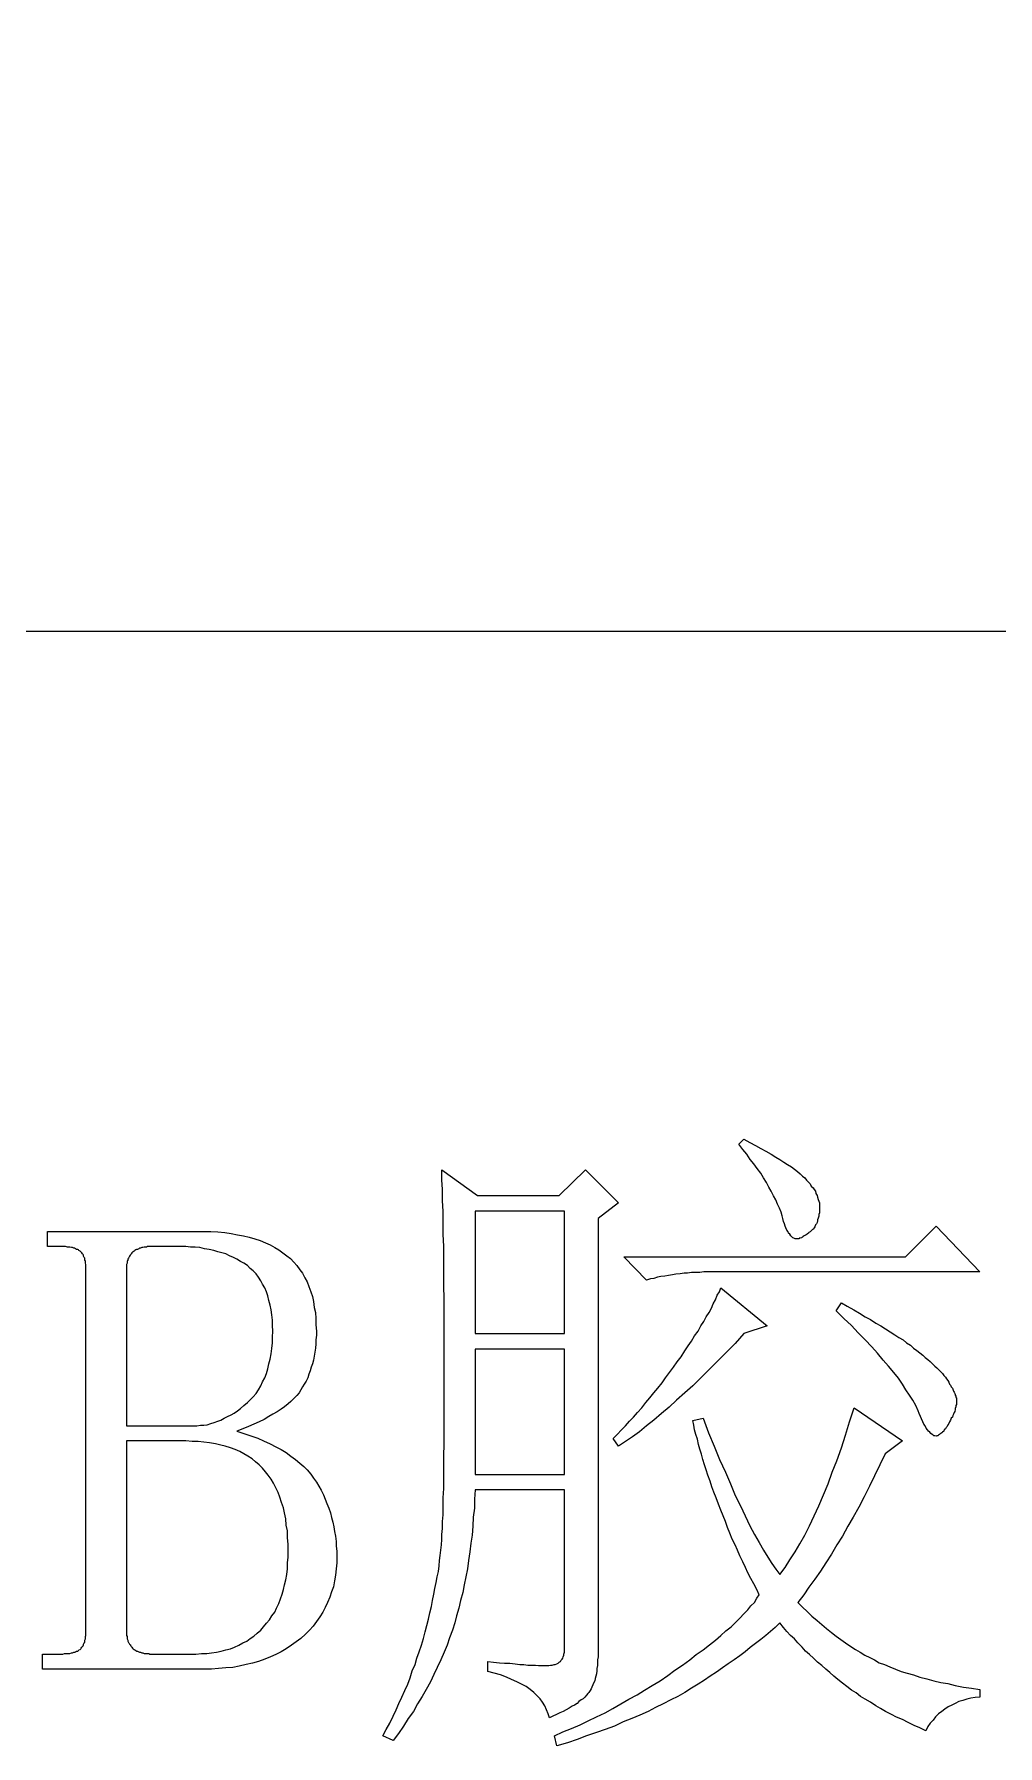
# Model space of a CAD drawing. Extents: x -325 to 325, y -324 to 275.
# Drawn here: x -3.2 to 38.9, y -323.7 to -248.9 of the extents above; entities that cross this region are included whole.
import ezdxf

# ---------------------------------------------------------------- set-up
doc = ezdxf.new("R2010")
doc.units = 0
doc.header["$MEASUREMENT"] = 0
doc.layers.get('0').update_dxf_attribs({"linetype": 'CONTINUOUS'})

msp = doc.modelspace()

# ---------------------------------------------------------------- linework, layer by layer
msp.add_lwpolyline([(-324.99998, 272.999941, -0.414214), (-322.99998, 274.999941), (-322.99998, 274.999941), (323.00002, 274.999941), (323.00002, 274.999941, -0.414214), (325.00002, 272.999941), (325.00002, 272.999941), (325.00002, -273.000059), (325.00002, -273.000059, -0.414214), (323.00002, -275.000059), (323.00002, -275.000059), (-322.99998, -275.000059), (-322.99998, -275.000059, -0.414214), (-324.99998, -273.000059), (-324.99998, -273.000059), (-324.99998, 272.999941)], format="xyb")
for points in [[(27.796526, -297.20584), (28.0505, -297.358848), (28.0505, -297.358848), (28.304536, -297.48582), (28.304536, -297.48582), (28.532524, -297.612813), (28.532524, -297.612813), (28.761526, -297.739824), (28.761526, -297.739824), (28.989512, -297.866816), (28.989512, -297.866816), (29.19354, -297.993848), (29.19354, -297.993848), (29.370505, -298.094844), (29.370505, -298.094844), (29.548545, -298.221836), (29.548545, -298.221836), (29.70155, -298.323848), (29.70155, -298.323848), (29.878516, -298.424844), (29.878516, -298.424844), (30.005532, -298.526816), (30.005532, -298.526816), (30.132551, -298.628828), (30.132551, -298.628828), (30.259509, -298.729844), (30.259509, -298.729844), (30.361553, -298.831816), (30.361553, -298.831816), (30.463535, -298.907813), (30.463535, -298.907813), (30.539531, -299.009824), (30.539531, -299.009824), (30.615527, -299.08582), (30.615527, -299.08582), (30.691523, -299.161816), (30.691523, -299.161816), (30.742544, -299.263828), (30.742544, -299.263828), (30.81854, -299.339824), (30.81854, -299.339824), (30.869502, -299.41582), (30.869502, -299.41582), (30.920525, -299.491816), (30.920525, -299.491816), (30.945498, -299.593828), (30.945498, -299.593828), (30.996521, -299.669824), (30.996521, -299.669824), (31.021494, -299.74582), (31.021494, -299.74582), (31.047542, -299.847832), (31.047542, -299.847832), (31.072517, -299.923828), (31.072517, -299.923828), (31.098503, -299.999824), (31.098503, -299.999824), (31.098503, -300.101816), (31.098503, -300.101816), (31.098503, -300.177852), (31.098503, -300.177852), (31.098503, -300.253848), (31.098503, -300.253848), (31.098503, -300.35582), (31.098503, -300.35582), (31.098503, -300.431816), (31.098503, -300.431816), (31.072517, -300.507852), (31.072517, -300.507852), (31.072517, -300.583848), (31.072517, -300.583848), (31.047542, -300.66082), (31.047542, -300.66082), (31.021494, -300.736836), (31.021494, -300.736836), (31.021494, -300.787832), (31.021494, -300.787832), (30.996521, -300.863828), (30.996521, -300.863828), (30.971545, -300.914824), (30.971545, -300.914824), (30.920525, -300.964824), (30.920525, -300.964824), (30.894536, -301.041836), (30.894536, -301.041836), (30.869502, -301.091816), (30.869502, -301.091816), (30.81854, -301.142832), (30.81854, -301.142832), (30.793506, -301.168828), (30.793506, -301.168828), (30.742544, -301.218828), (30.742544, -301.218828), (30.691523, -301.269824), (30.691523, -301.269824), (30.6405, -301.29582), (30.6405, -301.29582), (30.615527, -301.32082), (30.615527, -301.32082), (30.564504, -301.371836), (30.564504, -301.371836), (30.513542, -301.396816), (30.513542, -301.396816), (30.463535, -301.422832), (30.463535, -301.422832), (30.437549, -301.447832), (30.437549, -301.447832), (30.386526, -301.472852), (30.386526, -301.472852), (30.361553, -301.498828), (30.361553, -301.498828), (30.336519, -301.498828), (30.336519, -301.498828), (30.31053, -301.523828), (30.31053, -301.523828), (30.259509, -301.549824), (30.259509, -301.549824), (30.234534, -301.549824), (30.234534, -301.549824), (30.2095, -301.549824), (30.2095, -301.549824), (30.2095, -301.574824), (30.2095, -301.574824), (30.183513, -301.574824), (30.183513, -301.574824), (30.158538, -301.574824), (30.158538, -301.574824), (30.082542, -301.574824), (30.082542, -301.574824), (30.031521, -301.574824), (30.031521, -301.574824), (29.9805, -301.549824), (29.9805, -301.549824), (29.929536, -301.523828), (29.929536, -301.523828), (29.878516, -301.472852), (29.878516, -301.472852), (29.853542, -301.447832), (29.853542, -301.447832), (29.80252, -301.371836), (29.80252, -301.371836), (29.751499, -301.32082), (29.751499, -301.32082), (29.726523, -301.269824), (29.726523, -301.269824), (29.675503, -301.193828), (29.675503, -301.193828), (29.624541, -301.091816), (29.624541, -301.091816), (29.599507, -301.01582), (29.599507, -301.01582), (29.574531, -300.914824), (29.574531, -300.914824), (29.523511, -300.812832), (29.523511, -300.812832), (29.497522, -300.68582), (29.497522, -300.68582), (29.472549, -300.558828), (29.472549, -300.558828), (29.421526, -300.406836), (29.421526, -300.406836), (29.345532, -300.228828), (29.345532, -300.228828), (29.269536, -300.05082), (29.269536, -300.05082), (29.19354, -299.872813), (29.19354, -299.872813), (29.091497, -299.694844), (29.091497, -299.694844), (28.989512, -299.491816), (28.989512, -299.491816), (28.888542, -299.313848), (28.888542, -299.313848), (28.786499, -299.11082), (28.786499, -299.11082), (28.659541, -298.907813), (28.659541, -298.907813), (28.532524, -298.704824), (28.532524, -298.704824), (28.380532, -298.501816), (28.380532, -298.501816), (28.227527, -298.297832), (28.227527, -298.297832), (28.075535, -298.094844), (28.075535, -298.094844), (27.923542, -297.866816), (27.923542, -297.866816), (27.745503, -297.662832), (27.745503, -297.662832), (27.567524, -297.434844), (27.567524, -297.434844), (27.796526, -297.20584)], [(11.997509, -323.316816), (12.14953, -323.037832), (12.14953, -323.037832), (12.302535, -322.758828), (12.302535, -322.758828), (12.454528, -322.453828), (12.454528, -322.453828), (12.581515, -322.173828), (12.581515, -322.173828), (12.708533, -321.894824), (12.708533, -321.894824), (12.83552, -321.61582), (12.83552, -321.61582), (12.962509, -321.33582), (12.962509, -321.33582), (13.089525, -321.056816), (13.089525, -321.056816), (13.191509, -320.776816), (13.191509, -320.776816), (13.292509, -320.472832), (13.292509, -320.472832), (13.419526, -320.192813), (13.419526, -320.192813), (13.495522, -319.913828), (13.495522, -319.913828), (13.597535, -319.633809), (13.597535, -319.633809), (13.699519, -319.354824), (13.699519, -319.354824), (13.775515, -319.049844), (13.775515, -319.049844), (13.851511, -318.77082), (13.851511, -318.77082), (13.927537, -318.49084), (13.927537, -318.49084), (14.003533, -318.211816), (14.003533, -318.211816), (14.054525, -317.932813), (14.054525, -317.932813), (14.130521, -317.652813), (14.130521, -317.652813), (14.181512, -317.398809), (14.181512, -317.398809), (14.232534, -317.119844), (14.232534, -317.119844), (14.283525, -316.86584), (14.283525, -316.86584), (14.334518, -316.611836), (14.334518, -316.611836), (14.384526, -316.357813), (14.384526, -316.357813), (14.435518, -316.128828), (14.435518, -316.128828), (14.461534, -315.874824), (14.461534, -315.874824), (14.486509, -315.646836), (14.486509, -315.646836), (14.511514, -315.417832), (14.511514, -315.417832), (14.537531, -315.188828), (14.537531, -315.188828), (14.562535, -314.96084), (14.562535, -314.96084), (14.588523, -314.731836), (14.588523, -314.731836), (14.588523, -314.503828), (14.588523, -314.503828), (14.613527, -314.249805), (14.613527, -314.249805), (14.613527, -313.944824), (14.613527, -313.944824), (14.638531, -313.639824), (14.638531, -313.639824), (14.638531, -313.283828), (14.638531, -313.283828), (14.638531, -312.902832), (14.638531, -312.902832), (14.664519, -312.496816), (14.664519, -312.496816), (14.664519, -312.039824), (14.664519, -312.039824), (14.664519, -311.582832), (14.664519, -311.582832), (14.664519, -311.074824), (14.664519, -311.074824), (14.689523, -310.54082), (14.689523, -310.54082), (14.689523, -309.981816), (14.689523, -309.981816), (14.689523, -309.397813), (14.689523, -309.397813), (14.689523, -308.788828), (14.689523, -308.788828), (14.689523, -308.127813), (14.689523, -308.127813), (14.689523, -307.467813), (14.689523, -307.467813), (14.689523, -306.781836), (14.689523, -306.781836), (14.689523, -306.09584), (14.689523, -306.09584), (14.689523, -305.46084), (14.689523, -305.46084), (14.689523, -304.82584), (14.689523, -304.82584), (14.689523, -304.216836), (14.689523, -304.216836), (14.664519, -303.606836), (14.664519, -303.606836), (14.664519, -303.022832), (14.664519, -303.022832), (14.664519, -302.463828), (14.664519, -302.463828), (14.664519, -301.904824), (14.664519, -301.904824), (14.638531, -301.371836), (14.638531, -301.371836), (14.638531, -300.863828), (14.638531, -300.863828), (14.638531, -300.38082), (14.638531, -300.38082), (14.613527, -299.898828), (14.613527, -299.898828), (14.613527, -299.41582), (14.613527, -299.41582), (14.588523, -298.983848), (14.588523, -298.983848), (14.588523, -298.551836), (14.588523, -298.551836), (16.137529, -299.669824), (16.137529, -299.669824), (19.718546, -299.669824), (19.718546, -299.669824), (20.861526, -298.551836), (20.861526, -298.551836), (22.3095, -299.999824), (22.3095, -299.999824), (21.420498, -300.68582), (21.420498, -300.68582), (21.420498, -319.73582), (21.420498, -319.73582), (21.420498, -319.862813), (21.420498, -319.862813), (21.395522, -319.989824), (21.395522, -319.989824), (21.395522, -320.116816), (21.395522, -320.116816), (21.395522, -320.243828), (21.395522, -320.243828), (21.369536, -320.37082), (21.369536, -320.37082), (21.369536, -320.472832), (21.369536, -320.472832), (21.344502, -320.599824), (21.344502, -320.599824), (21.319526, -320.70082), (21.319526, -320.70082), (21.29354, -320.802832), (21.29354, -320.802832), (21.268506, -320.903828), (21.268506, -320.903828), (21.217544, -321.00582), (21.217544, -321.00582), (21.19251, -321.081816), (21.19251, -321.081816), (21.141548, -321.183828), (21.141548, -321.183828), (21.1155, -321.259824), (21.1155, -321.259824), (21.065552, -321.33582), (21.065552, -321.33582), (21.014531, -321.411816), (21.014531, -321.411816), (20.963508, -321.462832), (20.963508, -321.462832), (20.912546, -321.538828), (20.912546, -321.538828), (20.83655, -321.61582), (20.83655, -321.61582), (20.760496, -321.691816), (20.760496, -321.691816), (20.6845, -321.742832), (20.6845, -321.742832), (20.582515, -321.818828), (20.582515, -321.818828), (20.506521, -321.894824), (20.506521, -321.894824), (20.379502, -321.97082), (20.379502, -321.97082), (20.277518, -322.021816), (20.277518, -322.021816), (20.150502, -322.097832), (20.150502, -322.097832), (20.023544, -322.173828), (20.023544, -322.173828), (19.896526, -322.25082), (19.896526, -322.25082), (19.744534, -322.30082), (19.744534, -322.30082), (19.591528, -322.377832), (19.591528, -322.377832), (19.439537, -322.453828), (19.439537, -322.453828), (19.287545, -322.529824), (19.287545, -322.529824), (19.236523, -322.351816), (19.236523, -322.351816), (19.160527, -322.173828), (19.160527, -322.173828), (19.083518, -321.996836), (19.083518, -321.996836), (18.982549, -321.843828), (18.982549, -321.843828), (18.880505, -321.691816), (18.880505, -321.691816), (18.753547, -321.564824), (18.753547, -321.564824), (18.601495, -321.411816), (18.601495, -321.411816), (18.44855, -321.284824), (18.44855, -321.284824), (18.271525, -321.157813), (18.271525, -321.157813), (18.067498, -321.056816), (18.067498, -321.056816), (17.864543, -320.954824), (17.864543, -320.954824), (17.636497, -320.853828), (17.636497, -320.853828), (17.407495, -320.751816), (17.407495, -320.751816), (17.153521, -320.649824), (17.153521, -320.649824), (16.87451, -320.573828), (16.87451, -320.573828), (16.594518, -320.497832), (16.594518, -320.497832), (16.594518, -320.06582), (16.594518, -320.06582), (16.848523, -320.091816), (16.848523, -320.091816), (17.102499, -320.116816), (17.102499, -320.116816), (17.331499, -320.141816), (17.331499, -320.141816), (17.559547, -320.141816), (17.559547, -320.141816), (17.788549, -320.167832), (17.788549, -320.167832), (17.991501, -320.192813), (17.991501, -320.192813), (18.169541, -320.192813), (18.169541, -320.192813), (18.347521, -320.218828), (18.347521, -320.218828), (18.499512, -320.218828), (18.499512, -320.218828), (18.677551, -320.218828), (18.677551, -320.218828), (18.804509, -320.243828), (18.804509, -320.243828), (18.931527, -320.243828), (18.931527, -320.243828), (19.058544, -320.243828), (19.058544, -320.243828), (19.160527, -320.243828), (19.160527, -320.243828), (19.261498, -320.243828), (19.261498, -320.243828), (19.337494, -320.218828), (19.337494, -320.218828), (19.414503, -320.218828), (19.414503, -320.218828), (19.490499, -320.192813), (19.490499, -320.192813), (19.541521, -320.192813), (19.541521, -320.192813), (19.617517, -320.167832), (19.617517, -320.167832), (19.668538, -320.141816), (19.668538, -320.141816), (19.718546, -320.091816), (19.718546, -320.091816), (19.769508, -320.06582), (19.769508, -320.06582), (19.795496, -320.014844), (19.795496, -320.014844), (19.845504, -319.964824), (19.845504, -319.964824), (19.871552, -319.913828), (19.871552, -319.913828), (19.896526, -319.862813), (19.896526, -319.862813), (19.922513, -319.786816), (19.922513, -319.786816), (19.922513, -319.73582), (19.922513, -319.73582), (19.947548, -319.659824), (19.947548, -319.659824), (19.947548, -319.583828), (19.947548, -319.583828), (19.947548, -319.506816), (19.947548, -319.506816), (19.947548, -312.547832), (19.947548, -312.547832), (16.035516, -312.547832), (16.035516, -312.547832), (16.010511, -312.953828), (16.010511, -312.953828), (16.010511, -313.36084), (16.010511, -313.36084), (15.95952, -313.741836), (15.95952, -313.741836), (15.934515, -314.147832), (15.934515, -314.147832), (15.908528, -314.528828), (15.908528, -314.528828), (15.858519, -314.884805), (15.858519, -314.884805), (15.807528, -315.26584), (15.807528, -315.26584), (15.756537, -315.646836), (15.756537, -315.646836), (15.705515, -316.001836), (15.705515, -316.001836), (15.629519, -316.357813), (15.629519, -316.357813), (15.553522, -316.712832), (15.553522, -316.712832), (15.502531, -317.043809), (15.502531, -317.043809), (15.400516, -317.398809), (15.400516, -317.398809), (15.324521, -317.728809), (15.324521, -317.728809), (15.223521, -318.059824), (15.223521, -318.059824), (15.146511, -318.363809), (15.146511, -318.363809), (15.045511, -318.694824), (15.045511, -318.694824), (14.918524, -319.024824), (14.918524, -319.024824), (14.81651, -319.354824), (14.81651, -319.354824), (14.689523, -319.659824), (14.689523, -319.659824), (14.537531, -319.989824), (14.537531, -319.989824), (14.384526, -320.319824), (14.384526, -320.319824), (14.232534, -320.624824), (14.232534, -320.624824), (14.080513, -320.954824), (14.080513, -320.954824), (13.902533, -321.284824), (13.902533, -321.284824), (13.724524, -321.589824), (13.724524, -321.589824), (13.52151, -321.919824), (13.52151, -321.919824), (13.34353, -322.25082), (13.34353, -322.25082), (13.11453, -322.554824), (13.11453, -322.554824), (12.911516, -322.88582), (12.911516, -322.88582), (12.683529, -323.21582), (12.683529, -323.21582), (12.454528, -323.52084), (12.454528, -323.52084), (11.997509, -323.316816)], [(16.035516, -300.35582), (16.035516, -305.714824), (16.035516, -305.714824), (19.947548, -305.714824), (19.947548, -305.714824), (19.947548, -300.35582), (19.947548, -300.35582), (16.035516, -300.35582)], [(-2.887469, -320.39582), (-2.887469, -319.73582), (-2.887469, -319.73582), (-1.998466, -319.73582), (-1.998466, -319.73582), (-1.921487, -319.71082), (-1.921487, -319.71082), (-1.871479, -319.71082), (-1.871479, -319.71082), (-1.794469, -319.71082), (-1.794469, -319.71082), (-1.744491, -319.71082), (-1.744491, -319.71082), (-1.693469, -319.71082), (-1.693469, -319.71082), (-1.617473, -319.684824), (-1.617473, -319.684824), (-1.566481, -319.684824), (-1.566481, -319.684824), (-1.51549, -319.659824), (-1.51549, -319.659824), (-1.464468, -319.659824), (-1.464468, -319.659824), (-1.439464, -319.633809), (-1.439464, -319.633809), (-1.388472, -319.608828), (-1.388472, -319.608828), (-1.33748, -319.608828), (-1.33748, -319.608828), (-1.312476, -319.583828), (-1.312476, -319.583828), (-1.286489, -319.557813), (-1.286489, -319.557813), (-1.23648, -319.532813), (-1.23648, -319.532813), (-1.210463, -319.506816), (-1.210463, -319.506816), (-1.185489, -319.481816), (-1.185489, -319.481816), (-1.159471, -319.43082), (-1.159471, -319.43082), (-1.134467, -319.40582), (-1.134467, -319.40582), (-1.109463, -319.379844), (-1.109463, -319.379844), (-1.083475, -319.329824), (-1.083475, -319.329824), (-1.083475, -319.303848), (-1.083475, -319.303848), (-1.058471, -319.252813), (-1.058471, -319.252813), (-1.032484, -319.227813), (-1.032484, -319.227813), (-1.032484, -319.176816), (-1.032484, -319.176816), (-1.032484, -319.12584), (-1.032484, -319.12584), (-1.007479, -319.07582), (-1.007479, -319.07582), (-1.007479, -319.024824), (-1.007479, -319.024824), (-1.007479, -318.973848), (-1.007479, -318.973848), (-0.982475, -318.922813), (-0.982475, -318.922813), (-0.982475, -318.871816), (-0.982475, -318.871816), (-0.982475, -318.821816), (-0.982475, -318.821816), (-0.982475, -302.819824), (-0.982475, -302.819824), (-0.982475, -302.742832), (-0.982475, -302.742832), (-0.982475, -302.692832), (-0.982475, -302.692832), (-1.007479, -302.641836), (-1.007479, -302.641836), (-1.007479, -302.59082), (-1.007479, -302.59082), (-1.007479, -302.539824), (-1.007479, -302.539824), (-1.032484, -302.514824), (-1.032484, -302.514824), (-1.032484, -302.463828), (-1.032484, -302.463828), (-1.032484, -302.412832), (-1.032484, -302.412832), (-1.058471, -302.387832), (-1.058471, -302.387832), (-1.083475, -302.336836), (-1.083475, -302.336836), (-1.083475, -302.28582), (-1.083475, -302.28582), (-1.109463, -302.26082), (-1.109463, -302.26082), (-1.134467, -302.234824), (-1.134467, -302.234824), (-1.159471, -302.184824), (-1.159471, -302.184824), (-1.185489, -302.158828), (-1.185489, -302.158828), (-1.210463, -302.133828), (-1.210463, -302.133828), (-1.23648, -302.107832), (-1.23648, -302.107832), (-1.286489, -302.082832), (-1.286489, -302.082832), (-1.312476, -302.057832), (-1.312476, -302.057832), (-1.33748, -302.031816), (-1.33748, -302.031816), (-1.388472, -302.031816), (-1.388472, -302.031816), (-1.439464, -302.006836), (-1.439464, -302.006836), (-1.464468, -301.98082), (-1.464468, -301.98082), (-1.51549, -301.98082), (-1.51549, -301.98082), (-1.566481, -301.95582), (-1.566481, -301.95582), (-1.617473, -301.95582), (-1.617473, -301.95582), (-1.693469, -301.93082), (-1.693469, -301.93082), (-1.744491, -301.93082), (-1.744491, -301.93082), (-1.794469, -301.93082), (-1.794469, -301.93082), (-1.871479, -301.904824), (-1.871479, -301.904824), (-1.921487, -301.904824), (-1.921487, -301.904824), (-1.998466, -301.904824), (-1.998466, -301.904824), (-2.658468, -301.904824), (-2.658468, -301.904824), (-2.658468, -301.244824), (-2.658468, -301.244824), (3.81853, -301.244824), (3.81853, -301.244824), (4.148531, -301.244824), (4.148531, -301.244824), (4.478532, -301.244824), (4.478532, -301.244824), (4.783529, -301.269824), (4.783529, -301.269824), (5.088526, -301.29582), (5.088526, -301.29582), (5.367535, -301.34582), (5.367535, -301.34582), (5.647529, -301.396816), (5.647529, -301.396816), (5.901534, -301.447832), (5.901534, -301.447832), (6.155509, -301.498828), (6.155509, -301.498828), (6.409514, -301.574824), (6.409514, -301.574824), (6.637532, -301.65082), (6.637532, -301.65082), (6.866533, -301.752832), (6.866533, -301.752832), (7.069517, -301.828828), (7.069517, -301.828828), (7.27253, -301.95582), (7.27253, -301.95582), (7.45051, -302.057832), (7.45051, -302.057832), (7.628519, -302.184824), (7.628519, -302.184824), (7.806528, -302.311836), (7.806528, -302.311836), (7.958519, -302.438828), (7.958519, -302.438828), (8.111525, -302.59082), (8.111525, -302.59082), (8.238512, -302.742832), (8.238512, -302.742832), (8.36553, -302.92082), (8.36553, -302.92082), (8.492517, -303.073828), (8.492517, -303.073828), (8.593517, -303.276836), (8.593517, -303.276836), (8.695531, -303.454824), (8.695531, -303.454824), (8.771526, -303.657832), (8.771526, -303.657832), (8.847523, -303.88582), (8.847523, -303.88582), (8.923519, -304.089844), (8.923519, -304.089844), (8.97451, -304.317832), (8.97451, -304.317832), (9.000528, -304.571836), (9.000528, -304.571836), (9.050536, -304.80084), (9.050536, -304.80084), (9.076523, -305.054844), (9.076523, -305.054844), (9.076523, -305.333828), (9.076523, -305.333828), (9.101528, -305.613809), (9.101528, -305.613809), (9.101528, -305.79084), (9.101528, -305.79084), (9.076523, -305.994844), (9.076523, -305.994844), (9.076523, -306.171836), (9.076523, -306.171836), (9.050536, -306.349844), (9.050536, -306.349844), (9.025532, -306.527832), (9.025532, -306.527832), (9.000528, -306.70584), (9.000528, -306.70584), (8.97451, -306.883848), (8.97451, -306.883848), (8.923519, -307.03584), (8.923519, -307.03584), (8.87351, -307.187832), (8.87351, -307.187832), (8.822518, -307.34084), (8.822518, -307.34084), (8.771526, -307.492832), (8.771526, -307.492832), (8.720535, -307.64582), (8.720535, -307.64582), (8.644509, -307.797813), (8.644509, -307.797813), (8.568513, -307.924844), (8.568513, -307.924844), (8.492517, -308.051816), (8.492517, -308.051816), (8.415508, -308.178848), (8.415508, -308.178848), (8.339512, -308.30582), (8.339512, -308.30582), (8.238512, -308.432813), (8.238512, -308.432813), (8.111525, -308.559844), (8.111525, -308.559844), (7.984537, -308.686816), (7.984537, -308.686816), (7.857519, -308.788828), (7.857519, -308.788828), (7.704515, -308.91582), (7.704515, -308.91582), (7.552523, -309.016816), (7.552523, -309.016816), (7.374514, -309.143848), (7.374514, -309.143848), (7.196534, -309.24582), (7.196534, -309.24582), (7.018525, -309.346816), (7.018525, -309.346816), (6.815511, -309.473848), (6.815511, -309.473848), (6.587524, -309.57582), (6.587524, -309.57582), (6.358522, -309.677832), (6.358522, -309.677832), (6.129521, -309.778848), (6.129521, -309.778848), (5.875516, -309.88082), (5.875516, -309.88082), (5.621511, -309.981816), (5.621511, -309.981816), (5.926538, -310.083828), (5.926538, -310.083828), (6.231535, -310.18582), (6.231535, -310.18582), (6.536532, -310.286816), (6.536532, -310.286816), (6.790537, -310.413828), (6.790537, -310.413828), (7.069517, -310.54082), (7.069517, -310.54082), (7.323522, -310.667852), (7.323522, -310.667852), (7.552523, -310.794824), (7.552523, -310.794824), (7.78051, -310.921816), (7.78051, -310.921816), (7.984537, -311.074824), (7.984537, -311.074824), (8.18752, -311.226816), (8.18752, -311.226816), (8.36553, -311.378828), (8.36553, -311.378828), (8.542526, -311.531836), (8.542526, -311.531836), (8.695531, -311.683828), (8.695531, -311.683828), (8.847523, -311.861836), (8.847523, -311.861836), (8.97451, -312.039824), (8.97451, -312.039824), (9.101528, -312.217832), (9.101528, -312.217832), (9.203511, -312.394824), (9.203511, -312.394824), (9.304511, -312.572832), (9.304511, -312.572832), (9.406525, -312.77582), (9.406525, -312.77582), (9.482521, -312.953828), (9.482521, -312.953828), (9.558517, -313.156816), (9.558517, -313.156816), (9.635526, -313.36084), (9.635526, -313.36084), (9.711522, -313.563828), (9.711522, -313.563828), (9.762513, -313.766836), (9.762513, -313.766836), (9.812522, -313.969824), (9.812522, -313.969824), (9.863514, -314.172832), (9.863514, -314.172832), (9.889531, -314.376836), (9.889531, -314.376836), (9.939509, -314.579824), (9.939509, -314.579824), (9.965527, -314.807832), (9.965527, -314.807832), (9.965527, -315.011836), (9.965527, -315.011836), (9.990531, -315.239824), (9.990531, -315.239824), (9.990531, -315.468809), (9.990531, -315.468809), (9.990531, -315.747832), (9.990531, -315.747832), (9.965527, -316.001836), (9.965527, -316.001836), (9.939509, -316.281816), (9.939509, -316.281816), (9.889531, -316.53584), (9.889531, -316.53584), (9.83851, -316.789844), (9.83851, -316.789844), (9.762513, -317.017832), (9.762513, -317.017832), (9.685534, -317.246816), (9.685534, -317.246816), (9.584534, -317.474805), (9.584534, -317.474805), (9.482521, -317.703809), (9.482521, -317.703809), (9.38152, -317.906836), (9.38152, -317.906836), (9.254533, -318.109844), (9.254533, -318.109844), (9.101528, -318.313828), (9.101528, -318.313828), (8.949536, -318.516816), (8.949536, -318.516816), (8.796531, -318.694824), (8.796531, -318.694824), (8.619535, -318.871816), (8.619535, -318.871816), (8.415508, -319.049844), (8.415508, -319.049844), (8.212524, -319.202832), (8.212524, -319.202832), (8.009511, -319.354824), (8.009511, -319.354824), (7.78051, -319.506816), (7.78051, -319.506816), (7.552523, -319.633809), (7.552523, -319.633809), (7.323522, -319.76082), (7.323522, -319.76082), (7.095534, -319.862813), (7.095534, -319.862813), (6.841529, -319.964824), (6.841529, -319.964824), (6.561536, -320.06582), (6.561536, -320.06582), (6.307531, -320.141816), (6.307531, -320.141816), (6.028521, -320.192813), (6.028521, -320.192813), (5.723524, -320.268848), (5.723524, -320.268848), (5.444515, -320.319824), (5.444515, -320.319824), (5.139518, -320.34582), (5.139518, -320.34582), (4.809517, -320.37082), (4.809517, -320.37082), (4.50452, -320.39582), (4.50452, -320.39582), (4.148531, -320.39582), (4.148531, -320.39582), (-2.887469, -320.39582)], [(22.538501, -302.361816), (34.857529, -302.361816), (34.857529, -302.361816), (36.203523, -301.01582), (36.203523, -301.01582), (38.108547, -303.022832), (38.108547, -303.022832), (26.221533, -303.022832), (26.221533, -303.022832), (26.043552, -303.022832), (26.043552, -303.022832), (25.865513, -303.047832), (25.865513, -303.047832), (25.687534, -303.047832), (25.687534, -303.047832), (25.510508, -303.047832), (25.510508, -303.047832), (25.332529, -303.073828), (25.332529, -303.073828), (25.179524, -303.073828), (25.179524, -303.073828), (25.002498, -303.098828), (25.002498, -303.098828), (24.824519, -303.123828), (24.824519, -303.123828), (24.671514, -303.149824), (24.671514, -303.149824), (24.494548, -303.174824), (24.494548, -303.174824), (24.341543, -303.20084), (24.341543, -303.20084), (24.163503, -303.22582), (24.163503, -303.22582), (24.011511, -303.25082), (24.011511, -303.25082), (23.859519, -303.301836), (23.859519, -303.301836), (23.706514, -303.327832), (23.706514, -303.327832), (23.528535, -303.377832), (23.528535, -303.377832), (22.538501, -302.361816)], [(7.196534, -305.613809), (7.17153, -305.359844), (7.17153, -305.359844), (7.17153, -305.13084), (7.17153, -305.13084), (7.145512, -304.901836), (7.145512, -304.901836), (7.120538, -304.673828), (7.120538, -304.673828), (7.069517, -304.47084), (7.069517, -304.47084), (7.018525, -304.266836), (7.018525, -304.266836), (6.968516, -304.063828), (6.968516, -304.063828), (6.917524, -303.88582), (6.917524, -303.88582), (6.841529, -303.708828), (6.841529, -303.708828), (6.739515, -303.55582), (6.739515, -303.55582), (6.663519, -303.403828), (6.663519, -303.403828), (6.561536, -303.25082), (6.561536, -303.25082), (6.460536, -303.098828), (6.460536, -303.098828), (6.333518, -302.971836), (6.333518, -302.971836), (6.206531, -302.869824), (6.206531, -302.869824), (6.079513, -302.742832), (6.079513, -302.742832), (5.926538, -302.641836), (5.926538, -302.641836), (5.774516, -302.56584), (5.774516, -302.56584), (5.621511, -302.463828), (5.621511, -302.463828), (5.469519, -302.387832), (5.469519, -302.387832), (5.29151, -302.311836), (5.29151, -302.311836), (5.139518, -302.234824), (5.139518, -302.234824), (4.961509, -302.184824), (4.961509, -302.184824), (4.783529, -302.133828), (4.783529, -302.133828), (4.60552, -302.082832), (4.60552, -302.082832), (4.402536, -302.031816), (4.402536, -302.031816), (4.199523, -302.006836), (4.199523, -302.006836), (3.99651, -301.95582), (3.99651, -301.95582), (3.793526, -301.93082), (3.793526, -301.93082), (3.589529, -301.93082), (3.589529, -301.93082), (3.386516, -301.904824), (3.386516, -301.904824), (3.158528, -301.904824), (3.158528, -301.904824), (1.811522, -301.904824), (1.811522, -301.904824), (1.761514, -301.904824), (1.761514, -301.904824), (1.710522, -301.904824), (1.710522, -301.904824), (1.65953, -301.93082), (1.65953, -301.93082), (1.608509, -301.93082), (1.608509, -301.93082), (1.557517, -301.93082), (1.557517, -301.93082), (1.507509, -301.95582), (1.507509, -301.95582), (1.456517, -301.95582), (1.456517, -301.95582), (1.405525, -301.98082), (1.405525, -301.98082), (1.354534, -301.98082), (1.354534, -301.98082), (1.329529, -302.006836), (1.329529, -302.006836), (1.278538, -302.031816), (1.278538, -302.031816), (1.227516, -302.031816), (1.227516, -302.031816), (1.202512, -302.057832), (1.202512, -302.057832), (1.15152, -302.082832), (1.15152, -302.082832), (1.126516, -302.107832), (1.126516, -302.107832), (1.075524, -302.133828), (1.075524, -302.133828), (1.049537, -302.158828), (1.049537, -302.158828), (1.024532, -302.184824), (1.024532, -302.184824), (0.999528, -302.234824), (0.999528, -302.234824), (0.973511, -302.26082), (0.973511, -302.26082), (0.948536, -302.28582), (0.948536, -302.28582), (0.922519, -302.336836), (0.922519, -302.336836), (0.897515, -302.387832), (0.897515, -302.387832), (0.872511, -302.412832), (0.872511, -302.412832), (0.846523, -302.463828), (0.846523, -302.463828), (0.846523, -302.514824), (0.846523, -302.514824), (0.821519, -302.539824), (0.821519, -302.539824), (0.821519, -302.59082), (0.821519, -302.59082), (0.821519, -302.641836), (0.821519, -302.641836), (0.795531, -302.692832), (0.795531, -302.692832), (0.795531, -302.742832), (0.795531, -302.742832), (0.795531, -302.819824), (0.795531, -302.819824), (0.795531, -309.753828), (0.795531, -309.753828), (3.716516, -309.753828), (3.716516, -309.753828), (3.869522, -309.753828), (3.869522, -309.753828), (4.021514, -309.727813), (4.021514, -309.727813), (4.174519, -309.727813), (4.174519, -309.727813), (4.326511, -309.702852), (4.326511, -309.702852), (4.478532, -309.651816), (4.478532, -309.651816), (4.631537, -309.60082), (4.631537, -309.60082), (4.783529, -309.55082), (4.783529, -309.55082), (4.910517, -309.499824), (4.910517, -309.499824), (5.063522, -309.423828), (5.063522, -309.423828), (5.215514, -309.346816), (5.215514, -309.346816), (5.367535, -309.27082), (5.367535, -309.27082), (5.494523, -309.194824), (5.494523, -309.194824), (5.647529, -309.092813), (5.647529, -309.092813), (5.774516, -308.991816), (5.774516, -308.991816), (5.926538, -308.864824), (5.926538, -308.864824), (6.079513, -308.737852), (6.079513, -308.737852), (6.206531, -308.61082), (6.206531, -308.61082), (6.333518, -308.483848), (6.333518, -308.483848), (6.460536, -308.33084), (6.460536, -308.33084), (6.561536, -308.178848), (6.561536, -308.178848), (6.663519, -308.00084), (6.663519, -308.00084), (6.739515, -307.822832), (6.739515, -307.822832), (6.841529, -307.64582), (6.841529, -307.64582), (6.917524, -307.467813), (6.917524, -307.467813), (6.968516, -307.264844), (6.968516, -307.264844), (7.018525, -307.03584), (7.018525, -307.03584), (7.069517, -306.832813), (7.069517, -306.832813), (7.120538, -306.603828), (7.120538, -306.603828), (7.145512, -306.37584), (7.145512, -306.37584), (7.17153, -306.121816), (7.17153, -306.121816), (7.17153, -305.867813), (7.17153, -305.867813), (7.196534, -305.613809)], [(26.780505, -303.708828), (28.812546, -305.384844), (28.812546, -305.384844), (27.796526, -305.714824), (27.796526, -305.714824), (27.415532, -306.146836), (27.415532, -306.146836), (27.034539, -306.527832), (27.034539, -306.527832), (26.653547, -306.908809), (26.653547, -306.908809), (26.272495, -307.289844), (26.272495, -307.289844), (25.916536, -307.64582), (25.916536, -307.64582), (25.560518, -308.00084), (25.560518, -308.00084), (25.205513, -308.30582), (25.205513, -308.30582), (24.849553, -308.63584), (24.849553, -308.63584), (24.519521, -308.94082), (24.519521, -308.94082), (24.189551, -309.219844), (24.189551, -309.219844), (23.859519, -309.499824), (23.859519, -309.499824), (23.528535, -309.753828), (23.528535, -309.753828), (23.224551, -310.007832), (23.224551, -310.007832), (22.919495, -310.23582), (22.919495, -310.23582), (22.614497, -310.439824), (22.614497, -310.439824), (22.3095, -310.642832), (22.3095, -310.642832), (22.081514, -310.312832), (22.081514, -310.312832), (22.258538, -310.134824), (22.258538, -310.134824), (22.436519, -309.931836), (22.436519, -309.931836), (22.614497, -309.753828), (22.614497, -309.753828), (22.792537, -309.55082), (22.792537, -309.55082), (22.970515, -309.372852), (22.970515, -309.372852), (23.147542, -309.169824), (23.147542, -309.169824), (23.325522, -308.96584), (23.325522, -308.96584), (23.503501, -308.737852), (23.503501, -308.737852), (23.681541, -308.534824), (23.681541, -308.534824), (23.859519, -308.30582), (23.859519, -308.30582), (24.036545, -308.102813), (24.036545, -308.102813), (24.214524, -307.873809), (24.214524, -307.873809), (24.367529, -307.64582), (24.367529, -307.64582), (24.544497, -307.416836), (24.544497, -307.416836), (24.722534, -307.187832), (24.722534, -307.187832), (24.87554, -306.959844), (24.87554, -306.959844), (25.052507, -306.73084), (25.052507, -306.73084), (25.205513, -306.476836), (25.205513, -306.476836), (25.357502, -306.248848), (25.357502, -306.248848), (25.510508, -306.044824), (25.510508, -306.044824), (25.637527, -305.816836), (25.637527, -305.816836), (25.789519, -305.613809), (25.789519, -305.613809), (25.916536, -305.384844), (25.916536, -305.384844), (26.043552, -305.181836), (26.043552, -305.181836), (26.145537, -304.978809), (26.145537, -304.978809), (26.272495, -304.80084), (26.272495, -304.80084), (26.373525, -304.597832), (26.373525, -304.597832), (26.449519, -304.419824), (26.449519, -304.419824), (26.551504, -304.241836), (26.551504, -304.241836), (26.6275, -304.038828), (26.6275, -304.038828), (26.729543, -303.88582), (26.729543, -303.88582), (26.780505, -303.708828)], [(32.063503, -304.368828), (32.317537, -304.52082), (32.317537, -304.52082), (32.596548, -304.673828), (32.596548, -304.673828), (32.850522, -304.82584), (32.850522, -304.82584), (33.104497, -304.978809), (33.104497, -304.978809), (33.333499, -305.10584), (33.333499, -305.10584), (33.561545, -305.257832), (33.561545, -305.257832), (33.790547, -305.384844), (33.790547, -305.384844), (33.993501, -305.511836), (33.993501, -305.511836), (34.196514, -305.638828), (34.196514, -305.638828), (34.400542, -305.76584), (34.400542, -305.76584), (34.577507, -305.892832), (34.577507, -305.892832), (34.755547, -305.994844), (34.755547, -305.994844), (34.908552, -306.121816), (34.908552, -306.121816), (35.085518, -306.222832), (35.085518, -306.222832), (35.212537, -306.349844), (35.212537, -306.349844), (35.36554, -306.451836), (35.36554, -306.451836), (35.492498, -306.552832), (35.492498, -306.552832), (35.619517, -306.654844), (35.619517, -306.654844), (35.720547, -306.756816), (35.720547, -306.756816), (35.847505, -306.857832), (35.847505, -306.857832), (35.949546, -306.933828), (35.949546, -306.933828), (36.051531, -307.03584), (36.051531, -307.03584), (36.1525, -307.137813), (36.1525, -307.137813), (36.228496, -307.213848), (36.228496, -307.213848), (36.33054, -307.314844), (36.33054, -307.314844), (36.406536, -307.391816), (36.406536, -307.391816), (36.482532, -307.467813), (36.482532, -307.467813), (36.533552, -307.543848), (36.533552, -307.543848), (36.609548, -307.619844), (36.609548, -307.619844), (36.66051, -307.69584), (36.66051, -307.69584), (36.711533, -307.772813), (36.711533, -307.772813), (36.762495, -307.848848), (36.762495, -307.848848), (36.787529, -307.924844), (36.787529, -307.924844), (36.83855, -307.97582), (36.83855, -307.97582), (36.863525, -308.051816), (36.863525, -308.051816), (36.914546, -308.102813), (36.914546, -308.102813), (36.940535, -308.153848), (36.940535, -308.153848), (36.965508, -308.229824), (36.965508, -308.229824), (36.990542, -308.28082), (36.990542, -308.28082), (37.016531, -308.33084), (37.016531, -308.33084), (37.041504, -308.381816), (37.041504, -308.381816), (37.041504, -308.407852), (37.041504, -308.407852), (37.067551, -308.457813), (37.067551, -308.457813), (37.067551, -308.508848), (37.067551, -308.508848), (37.092524, -308.534824), (37.092524, -308.534824), (37.092524, -308.559844), (37.092524, -308.559844), (37.092524, -308.61082), (37.092524, -308.61082), (37.092524, -308.63584), (37.092524, -308.63584), (37.092524, -308.686816), (37.092524, -308.686816), (37.092524, -308.737852), (37.092524, -308.737852), (37.092524, -308.813848), (37.092524, -308.813848), (37.067551, -308.864824), (37.067551, -308.864824), (37.067551, -308.91582), (37.067551, -308.91582), (37.041504, -308.991816), (37.041504, -308.991816), (37.041504, -309.042832), (37.041504, -309.042832), (37.016531, -309.118828), (37.016531, -309.118828), (36.990542, -309.169824), (36.990542, -309.169824), (36.965508, -309.24582), (36.965508, -309.24582), (36.940535, -309.296816), (36.940535, -309.296816), (36.914546, -309.372852), (36.914546, -309.372852), (36.863525, -309.423828), (36.863525, -309.423828), (36.83855, -309.499824), (36.83855, -309.499824), (36.787529, -309.57582), (36.787529, -309.57582), (36.762495, -309.651816), (36.762495, -309.651816), (36.711533, -309.702852), (36.711533, -309.702852), (36.686499, -309.778848), (36.686499, -309.778848), (36.635537, -309.829824), (36.635537, -309.829824), (36.609548, -309.88082), (36.609548, -309.88082), (36.559541, -309.931836), (36.559541, -309.931836), (36.533552, -309.981816), (36.533552, -309.981816), (36.482532, -310.032852), (36.482532, -310.032852), (36.457498, -310.058828), (36.457498, -310.058828), (36.406536, -310.083828), (36.406536, -310.083828), (36.381501, -310.108848), (36.381501, -310.108848), (36.355515, -310.134824), (36.355515, -310.134824), (36.305505, -310.159824), (36.305505, -310.159824), (36.279519, -310.18582), (36.279519, -310.18582), (36.254543, -310.18582), (36.254543, -310.18582), (36.228496, -310.18582), (36.228496, -310.18582), (36.203523, -310.21082), (36.203523, -310.21082), (36.1525, -310.18582), (36.1525, -310.18582), (36.101538, -310.18582), (36.101538, -310.18582), (36.076504, -310.159824), (36.076504, -310.159824), (36.025542, -310.134824), (36.025542, -310.134824), (35.974521, -310.083828), (35.974521, -310.083828), (35.924512, -310.032852), (35.924512, -310.032852), (35.87355, -309.981816), (35.87355, -309.981816), (35.822529, -309.931836), (35.822529, -309.931836), (35.771509, -309.854844), (35.771509, -309.854844), (35.720547, -309.753828), (35.720547, -309.753828), (35.670537, -309.677832), (35.670537, -309.677832), (35.619517, -309.57582), (35.619517, -309.57582), (35.568494, -309.448848), (35.568494, -309.448848), (35.517532, -309.346816), (35.517532, -309.346816), (35.466511, -309.219844), (35.466511, -309.219844), (35.416501, -309.092813), (35.416501, -309.092813), (35.314519, -308.864824), (35.314519, -308.864824), (35.187502, -308.63584), (35.187502, -308.63584), (35.03551, -308.407852), (35.03551, -308.407852), (34.882505, -308.178848), (34.882505, -308.178848), (34.730513, -307.924844), (34.730513, -307.924844), (34.552534, -307.67084), (34.552534, -307.67084), (34.349519, -307.416836), (34.349519, -307.416836), (34.120518, -307.137813), (34.120518, -307.137813), (33.892532, -306.883848), (33.892532, -306.883848), (33.638496, -306.578809), (33.638496, -306.578809), (33.384521, -306.298828), (33.384521, -306.298828), (33.104497, -305.994844), (33.104497, -305.994844), (32.799502, -305.689844), (32.799502, -305.689844), (32.495518, -305.359844), (32.495518, -305.359844), (32.164534, -305.054844), (32.164534, -305.054844), (31.834502, -304.724844), (31.834502, -304.724844), (32.063503, -304.368828)], [(16.035516, -306.40084), (16.035516, -311.886816), (16.035516, -311.886816), (19.947548, -311.886816), (19.947548, -311.886816), (19.947548, -306.40084), (19.947548, -306.40084), (16.035516, -306.40084)], [(33.968528, -310.972832), (33.739526, -311.45582), (33.739526, -311.45582), (33.511538, -311.937832), (33.511538, -311.937832), (33.282537, -312.394824), (33.282537, -312.394824), (33.053535, -312.852832), (33.053535, -312.852832), (32.825549, -313.309824), (32.825549, -313.309824), (32.571514, -313.741836), (32.571514, -313.741836), (32.342512, -314.147832), (32.342512, -314.147832), (32.114524, -314.579824), (32.114524, -314.579824), (31.860549, -314.96084), (31.860549, -314.96084), (31.631548, -315.366836), (31.631548, -315.366836), (31.377512, -315.747832), (31.377512, -315.747832), (31.148511, -316.103809), (31.148511, -316.103809), (30.894536, -316.458828), (30.894536, -316.458828), (30.6405, -316.814844), (30.6405, -316.814844), (30.412515, -317.144805), (30.412515, -317.144805), (30.158538, -317.474805), (30.158538, -317.474805), (30.361553, -317.678848), (30.361553, -317.678848), (30.564504, -317.881816), (30.564504, -317.881816), (30.76752, -318.084844), (30.76752, -318.084844), (30.996521, -318.262813), (30.996521, -318.262813), (31.199534, -318.44082), (31.199534, -318.44082), (31.402546, -318.617813), (31.402546, -318.617813), (31.631548, -318.79582), (31.631548, -318.79582), (31.834502, -318.948828), (31.834502, -318.948828), (32.037515, -319.10082), (32.037515, -319.10082), (32.241543, -319.252813), (32.241543, -319.252813), (32.469529, -319.40582), (32.469529, -319.40582), (32.672544, -319.532813), (32.672544, -319.532813), (32.876511, -319.659824), (32.876511, -319.659824), (33.079524, -319.786816), (33.079524, -319.786816), (33.307512, -319.887813), (33.307512, -319.887813), (33.511538, -319.989824), (33.511538, -319.989824), (33.714551, -320.116816), (33.714551, -320.116816), (33.942539, -320.192813), (33.942539, -320.192813), (34.171541, -320.294824), (34.171541, -320.294824), (34.425515, -320.39582), (34.425515, -320.39582), (34.679551, -320.497832), (34.679551, -320.497832), (34.933525, -320.573828), (34.933525, -320.573828), (35.212537, -320.649824), (35.212537, -320.649824), (35.492498, -320.751816), (35.492498, -320.751816), (35.797495, -320.827813), (35.797495, -320.827813), (36.101538, -320.903828), (36.101538, -320.903828), (36.406536, -320.98082), (36.406536, -320.98082), (36.711533, -321.03082), (36.711533, -321.03082), (37.041504, -321.107832), (37.041504, -321.107832), (37.397522, -321.183828), (37.397522, -321.183828), (37.752527, -321.234824), (37.752527, -321.234824), (38.108547, -321.284824), (38.108547, -321.284824), (38.108547, -321.61582), (38.108547, -321.61582), (37.905532, -321.64082), (37.905532, -321.64082), (37.727554, -321.66582), (37.727554, -321.66582), (37.549514, -321.716816), (37.549514, -321.716816), (37.371536, -321.767832), (37.371536, -321.767832), (37.194509, -321.818828), (37.194509, -321.818828), (37.041504, -321.894824), (37.041504, -321.894824), (36.889512, -321.97082), (36.889512, -321.97082), (36.736506, -322.046816), (36.736506, -322.046816), (36.584514, -322.148828), (36.584514, -322.148828), (36.457498, -322.25082), (36.457498, -322.25082), (36.305505, -322.351816), (36.305505, -322.351816), (36.178547, -322.478828), (36.178547, -322.478828), (36.076504, -322.631836), (36.076504, -322.631836), (35.949546, -322.758828), (35.949546, -322.758828), (35.847505, -322.91082), (35.847505, -322.91082), (35.746533, -323.088828), (35.746533, -323.088828), (35.492498, -322.961836), (35.492498, -322.961836), (35.238523, -322.859824), (35.238523, -322.859824), (34.984548, -322.732832), (34.984548, -322.732832), (34.730513, -322.60582), (34.730513, -322.60582), (34.476538, -322.504824), (34.476538, -322.504824), (34.247537, -322.377832), (34.247537, -322.377832), (33.993501, -322.25082), (33.993501, -322.25082), (33.765513, -322.123828), (33.765513, -322.123828), (33.561545, -321.996836), (33.561545, -321.996836), (33.333499, -321.843828), (33.333499, -321.843828), (33.104497, -321.716816), (33.104497, -321.716816), (32.901543, -321.589824), (32.901543, -321.589824), (32.69853, -321.437832), (32.69853, -321.437832), (32.495518, -321.31082), (32.495518, -321.31082), (32.29155, -321.157813), (32.29155, -321.157813), (32.114524, -321.00582), (32.114524, -321.00582), (31.910498, -320.853828), (31.910498, -320.853828), (31.733533, -320.70082), (31.733533, -320.70082), (31.555552, -320.548828), (31.555552, -320.548828), (31.377512, -320.39582), (31.377512, -320.39582), (31.199534, -320.243828), (31.199534, -320.243828), (31.021494, -320.091816), (31.021494, -320.091816), (30.844529, -319.913828), (30.844529, -319.913828), (30.666548, -319.76082), (30.666548, -319.76082), (30.488511, -319.608828), (30.488511, -319.608828), (30.336519, -319.43082), (30.336519, -319.43082), (30.158538, -319.252813), (30.158538, -319.252813), (30.005532, -319.07582), (30.005532, -319.07582), (29.828508, -318.922813), (29.828508, -318.922813), (29.675503, -318.744844), (29.675503, -318.744844), (29.523511, -318.567813), (29.523511, -318.567813), (29.370505, -318.363809), (29.370505, -318.363809), (29.167551, -318.567813), (29.167551, -318.567813), (28.964539, -318.744844), (28.964539, -318.744844), (28.761526, -318.922813), (28.761526, -318.922813), (28.532524, -319.10082), (28.532524, -319.10082), (28.304536, -319.278828), (28.304536, -319.278828), (28.075535, -319.456816), (28.075535, -319.456816), (27.846533, -319.633809), (27.846533, -319.633809), (27.618545, -319.811816), (27.618545, -319.811816), (27.364512, -319.989824), (27.364512, -319.989824), (27.110535, -320.167832), (27.110535, -320.167832), (26.856501, -320.34582), (26.856501, -320.34582), (26.602524, -320.522813), (26.602524, -320.522813), (26.322502, -320.70082), (26.322502, -320.70082), (26.068528, -320.878828), (26.068528, -320.878828), (25.789519, -321.056816), (25.789519, -321.056816), (25.510508, -321.234824), (25.510508, -321.234824), (25.205513, -321.411816), (25.205513, -321.411816), (24.900515, -321.589824), (24.900515, -321.589824), (24.595518, -321.742832), (24.595518, -321.742832), (24.265547, -321.919824), (24.265547, -321.919824), (23.935515, -322.072832), (23.935515, -322.072832), (23.605544, -322.25082), (23.605544, -322.25082), (23.249526, -322.402832), (23.249526, -322.402832), (22.893506, -322.554824), (22.893506, -322.554824), (22.512515, -322.707832), (22.512515, -322.707832), (22.131521, -322.88582), (22.131521, -322.88582), (21.725496, -323.037832), (21.725496, -323.037832), (21.344502, -323.164824), (21.344502, -323.164824), (20.912546, -323.316816), (20.912546, -323.316816), (20.506521, -323.469824), (20.506521, -323.469824), (20.074506, -323.621836), (20.074506, -323.621836), (19.617517, -323.748828), (19.617517, -323.748828), (19.515533, -323.316816), (19.515533, -323.316816), (19.871552, -323.139824), (19.871552, -323.139824), (20.252544, -322.986816), (20.252544, -322.986816), (20.633538, -322.834824), (20.633538, -322.834824), (20.988542, -322.656836), (20.988542, -322.656836), (21.344502, -322.478828), (21.344502, -322.478828), (21.725496, -322.30082), (21.725496, -322.30082), (22.055525, -322.123828), (22.055525, -322.123828), (22.411543, -321.919824), (22.411543, -321.919824), (22.76655, -321.716816), (22.76655, -321.716816), (23.122507, -321.513828), (23.122507, -321.513828), (23.452539, -321.31082), (23.452539, -321.31082), (23.78251, -321.107832), (23.78251, -321.107832), (24.138528, -320.903828), (24.138528, -320.903828), (24.468501, -320.67582), (24.468501, -320.67582), (24.773496, -320.446816), (24.773496, -320.446816), (25.103528, -320.218828), (25.103528, -320.218828), (25.433499, -319.989824), (25.433499, -319.989824), (25.713523, -319.76082), (25.713523, -319.76082), (26.018518, -319.557813), (26.018518, -319.557813), (26.297529, -319.329824), (26.297529, -319.329824), (26.551504, -319.12584), (26.551504, -319.12584), (26.780505, -318.922813), (26.780505, -318.922813), (27.008552, -318.719844), (27.008552, -318.719844), (27.237554, -318.541816), (27.237554, -318.541816), (27.440508, -318.338809), (27.440508, -318.338809), (27.618545, -318.16084), (27.618545, -318.16084), (27.796526, -317.982832), (27.796526, -317.982832), (27.973552, -317.80582), (27.973552, -317.80582), (28.10051, -317.627813), (28.10051, -317.627813), (28.253513, -317.474805), (28.253513, -317.474805), (28.354543, -317.297813), (28.354543, -317.297813), (28.456528, -317.144805), (28.456528, -317.144805), (28.354543, -316.916816), (28.354543, -316.916816), (28.227527, -316.662813), (28.227527, -316.662813), (28.10051, -316.433809), (28.10051, -316.433809), (27.973552, -316.179805), (27.973552, -316.179805), (27.872522, -315.95084), (27.872522, -315.95084), (27.745503, -315.696836), (27.745503, -315.696836), (27.618545, -315.442832), (27.618545, -315.442832), (27.516504, -315.188828), (27.516504, -315.188828), (27.415532, -314.96084), (27.415532, -314.96084), (27.288516, -314.706836), (27.288516, -314.706836), (27.186531, -314.452832), (27.186531, -314.452832), (27.084548, -314.198828), (27.084548, -314.198828), (26.983518, -313.944824), (26.983518, -313.944824), (26.881536, -313.69082), (26.881536, -313.69082), (26.780505, -313.436836), (26.780505, -313.436836), (26.678521, -313.182832), (26.678521, -313.182832), (26.576538, -312.902832), (26.576538, -312.902832), (26.475508, -312.648828), (26.475508, -312.648828), (26.399512, -312.42082), (26.399512, -312.42082), (26.322502, -312.166836), (26.322502, -312.166836), (26.221533, -311.912832), (26.221533, -311.912832), (26.145537, -311.683828), (26.145537, -311.683828), (26.068528, -311.45582), (26.068528, -311.45582), (25.992532, -311.226816), (25.992532, -311.226816), (25.941509, -310.997852), (25.941509, -310.997852), (25.865513, -310.769824), (25.865513, -310.769824), (25.814551, -310.566836), (25.814551, -310.566836), (25.764543, -310.337832), (25.764543, -310.337832), (25.687534, -310.134824), (25.687534, -310.134824), (25.637527, -309.931836), (25.637527, -309.931836), (25.611538, -309.727813), (25.611538, -309.727813), (25.560518, -309.524844), (25.560518, -309.524844), (26.018518, -309.423828), (26.018518, -309.423828), (26.246506, -310.058828), (26.246506, -310.058828), (26.500542, -310.642832), (26.500542, -310.642832), (26.729543, -311.226816), (26.729543, -311.226816), (26.983518, -311.78582), (26.983518, -311.78582), (27.211506, -312.293828), (27.211506, -312.293828), (27.415532, -312.801836), (27.415532, -312.801836), (27.643521, -313.258828), (27.643521, -313.258828), (27.846533, -313.69082), (27.846533, -313.69082), (28.0505, -314.122832), (28.0505, -314.122832), (28.253513, -314.503828), (28.253513, -314.503828), (28.456528, -314.858828), (28.456528, -314.858828), (28.659541, -315.188828), (28.659541, -315.188828), (28.83752, -315.493828), (28.83752, -315.493828), (29.0155, -315.773809), (29.0155, -315.773809), (29.19354, -316.027812), (29.19354, -316.027812), (29.370505, -316.25584), (29.370505, -316.25584), (29.599507, -315.95084), (29.599507, -315.95084), (29.80252, -315.62084), (29.80252, -315.62084), (30.031521, -315.26584), (30.031521, -315.26584), (30.234534, -314.909824), (30.234534, -314.909824), (30.463535, -314.528828), (30.463535, -314.528828), (30.666548, -314.122832), (30.666548, -314.122832), (30.869502, -313.69082), (30.869502, -313.69082), (31.072517, -313.258828), (31.072517, -313.258828), (31.27553, -312.77582), (31.27553, -312.77582), (31.479497, -312.293828), (31.479497, -312.293828), (31.656523, -311.78582), (31.656523, -311.78582), (31.860549, -311.277832), (31.860549, -311.277832), (32.063503, -310.718828), (32.063503, -310.718828), (32.241543, -310.159824), (32.241543, -310.159824), (32.418508, -309.57582), (32.418508, -309.57582), (32.622534, -308.96584), (32.622534, -308.96584), (34.730513, -310.413828), (34.730513, -310.413828), (33.968528, -310.972832)], [(3.81853, -319.73582), (4.072535, -319.71082), (4.072535, -319.71082), (4.301536, -319.71082), (4.301536, -319.71082), (4.50452, -319.684824), (4.50452, -319.684824), (4.732538, -319.659824), (4.732538, -319.659824), (4.936534, -319.608828), (4.936534, -319.608828), (5.139518, -319.557813), (5.139518, -319.557813), (5.342532, -319.506816), (5.342532, -319.506816), (5.520511, -319.43082), (5.520511, -319.43082), (5.698521, -319.354824), (5.698521, -319.354824), (5.875516, -319.252813), (5.875516, -319.252813), (6.053525, -319.176816), (6.053525, -319.176816), (6.206531, -319.049844), (6.206531, -319.049844), (6.358522, -318.948828), (6.358522, -318.948828), (6.510515, -318.821816), (6.510515, -318.821816), (6.663519, -318.694824), (6.663519, -318.694824), (6.790537, -318.541816), (6.790537, -318.541816), (6.917524, -318.389824), (6.917524, -318.389824), (7.044512, -318.236836), (7.044512, -318.236836), (7.145512, -318.059824), (7.145512, -318.059824), (7.27253, -317.906836), (7.27253, -317.906836), (7.349509, -317.728809), (7.349509, -317.728809), (7.45051, -317.52584), (7.45051, -317.52584), (7.526535, -317.322813), (7.526535, -317.322813), (7.603514, -317.119844), (7.603514, -317.119844), (7.653523, -316.916816), (7.653523, -316.916816), (7.704515, -316.712832), (7.704515, -316.712832), (7.755536, -316.484844), (7.755536, -316.484844), (7.806528, -316.25584), (7.806528, -316.25584), (7.831531, -316.001836), (7.831531, -316.001836), (7.831531, -315.747832), (7.831531, -315.747832), (7.857519, -315.493828), (7.857519, -315.493828), (7.857519, -315.239824), (7.857519, -315.239824), (7.857519, -314.934824), (7.857519, -314.934824), (7.831531, -314.65584), (7.831531, -314.65584), (7.831531, -314.35082), (7.831531, -314.35082), (7.78051, -314.096836), (7.78051, -314.096836), (7.755536, -313.817832), (7.755536, -313.817832), (7.704515, -313.563828), (7.704515, -313.563828), (7.653523, -313.334824), (7.653523, -313.334824), (7.577527, -313.106836), (7.577527, -313.106836), (7.501531, -312.877832), (7.501531, -312.877832), (7.425535, -312.674824), (7.425535, -312.674824), (7.323522, -312.471836), (7.323522, -312.471836), (7.222521, -312.267832), (7.222521, -312.267832), (7.120538, -312.09084), (7.120538, -312.09084), (6.993521, -311.912832), (6.993521, -311.912832), (6.866533, -311.759824), (6.866533, -311.759824), (6.739515, -311.607832), (6.739515, -311.607832), (6.587524, -311.45582), (6.587524, -311.45582), (6.434518, -311.328828), (6.434518, -311.328828), (6.282526, -311.201836), (6.282526, -311.201836), (6.104517, -311.074824), (6.104517, -311.074824), (5.926538, -310.972832), (5.926538, -310.972832), (5.748528, -310.87082), (5.748528, -310.87082), (5.545515, -310.794824), (5.545515, -310.794824), (5.342532, -310.718828), (5.342532, -310.718828), (5.113531, -310.642832), (5.113531, -310.642832), (4.910517, -310.591816), (4.910517, -310.591816), (4.682529, -310.54082), (4.682529, -310.54082), (4.428524, -310.489824), (4.428524, -310.489824), (4.174519, -310.464824), (4.174519, -310.464824), (3.920514, -310.439824), (3.920514, -310.439824), (3.666508, -310.439824), (3.666508, -310.439824), (3.386516, -310.413828), (3.386516, -310.413828), (0.795531, -310.413828), (0.795531, -310.413828), (0.795531, -318.821816), (0.795531, -318.821816), (0.795531, -318.871816), (0.795531, -318.871816), (0.795531, -318.922813), (0.795531, -318.922813), (0.821519, -318.973848), (0.821519, -318.973848), (0.821519, -319.024824), (0.821519, -319.024824), (0.821519, -319.07582), (0.821519, -319.07582), (0.846523, -319.12584), (0.846523, -319.12584), (0.846523, -319.176816), (0.846523, -319.176816), (0.872511, -319.227813), (0.872511, -319.227813), (0.897515, -319.252813), (0.897515, -319.252813), (0.922519, -319.303848), (0.922519, -319.303848), (0.948536, -319.329824), (0.948536, -319.329824), (0.973511, -319.379844), (0.973511, -319.379844), (0.999528, -319.40582), (0.999528, -319.40582), (1.024532, -319.43082), (1.024532, -319.43082), (1.049537, -319.481816), (1.049537, -319.481816), (1.075524, -319.506816), (1.075524, -319.506816), (1.126516, -319.532813), (1.126516, -319.532813), (1.15152, -319.557813), (1.15152, -319.557813), (1.202512, -319.583828), (1.202512, -319.583828), (1.227516, -319.608828), (1.227516, -319.608828), (1.278538, -319.608828), (1.278538, -319.608828), (1.329529, -319.633809), (1.329529, -319.633809), (1.354534, -319.659824), (1.354534, -319.659824), (1.405525, -319.659824), (1.405525, -319.659824), (1.456517, -319.684824), (1.456517, -319.684824), (1.507509, -319.684824), (1.507509, -319.684824), (1.557517, -319.71082), (1.557517, -319.71082), (1.608509, -319.71082), (1.608509, -319.71082), (1.65953, -319.71082), (1.65953, -319.71082), (1.710522, -319.71082), (1.710522, -319.71082), (1.761514, -319.71082), (1.761514, -319.71082), (1.811522, -319.73582), (1.811522, -319.73582), (3.81853, -319.73582)]]:
    msp.add_lwpolyline(points)

doc.saveas('drawing.dxf')
